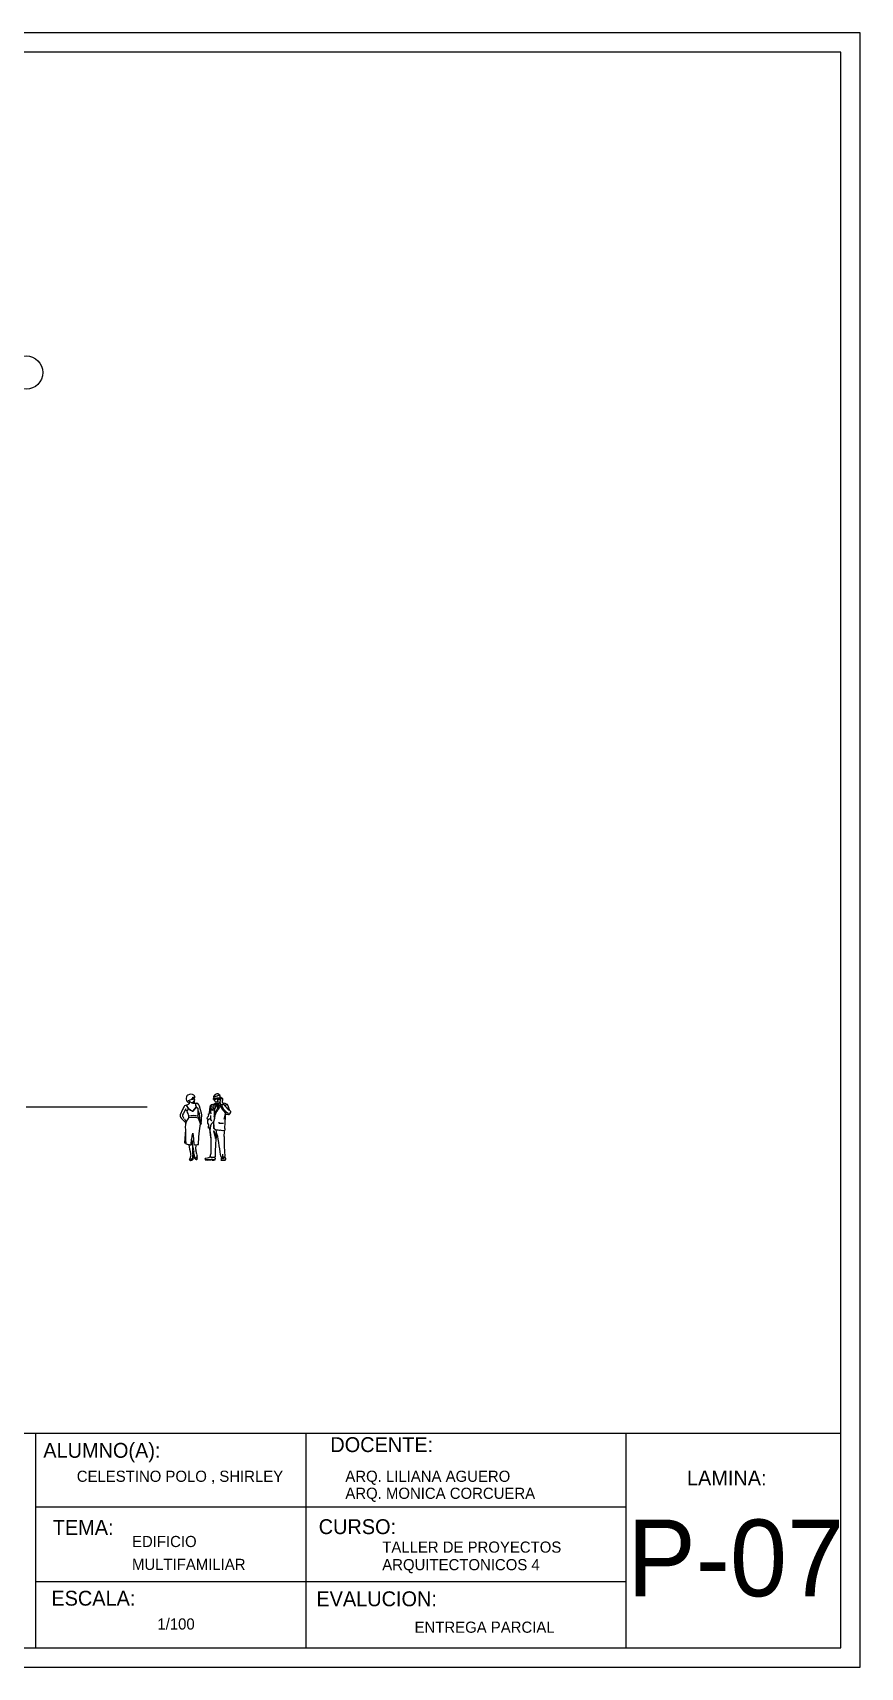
# Model space of a CAD drawing. Header units: metres. Extents: x -525 to 413, y -37 to 272.
# Drawn here: x 317.99 to 339.25, y 25.93 to 67.93 of the extents above; entities that cross this region are included whole.
import ezdxf

# ---------------------------------------------------------------- set-up
doc = ezdxf.new("R2010")
doc.units = ezdxf.units.M
doc.header["$MEASUREMENT"] = 0
doc.linetypes.add('0', pattern=[0])
doc.layers.get('0').update_dxf_attribs({"color": 254})
doc.layers.add('CORTE123', color=254, linetype='Continuous')
doc.layers.add('EFEC', color=254, linetype='Continuous')
doc.layers.add('MARCO DE LEYENDA', color=254, linetype='Continuous', lineweight=25)
doc.styles.add('style2', font='GOTHIC.TTF')

# ---------------------------------------------------------------- blocks, each defined once
blk = doc.blocks.new('PE-10')
for p, q in [((-0.213, 1.307), (-0.273, 1.17)), ((-0.177, 1.387), (-0.192, 1.36)), ((-0.127, 1.328), (-0.191, 1.212)), ((-0.126, 1.422), (-0.141, 1.417)), ((-0.14, 1.307), (-0.097, 1.264)), ((-0.126, 1.422), (-0.122, 1.425)), ((-0.126, 1.422), (-0.073, 1.339)), ((-0.122, 1.425), (-0.069, 1.342)), ((-0.121, 1.422), (-0.111, 1.424)), ((-0.111, 1.424), (-0.046, 1.452)), ((-0.073, 1.339), (-0.097, 1.264)), ((-0.073, 1.339), (-0.012, 1.296)), ((-0.069, 1.342), (-0.01, 1.301)), ((-0.046, 1.478), (-0.033, 1.492)), ((-0.046, 1.478), (-0.046, 1.452)), ((-0.033, 1.492), (-0.026, 1.498)), ((-0.032, 1.504), (-0.032, 1.514)), ((-0.031, 1.5), (-0.032, 1.504)), ((-0.026, 1.498), (-0.031, 1.5)), ((-0.012, 1.296), (0.04, 1.266)), ((-0.01, 1.301), (0.042, 1.27)), ((0.073, 1.479), (0.02, 1.485)), ((0.049, 1.63), (0.045, 1.599)), ((0.047, 1.482), (0.049, 1.455)), ((0.048, 1.6), (0.049, 1.63)), ((0.048, 1.477), (0.072, 1.473)), ((0.053, 1.569), (0.052, 1.584)), ((0.055, 1.584), (0.053, 1.569)), ((0.059, 1.275), (0.135, 1.368)), ((0.061, 1.517), (0.072, 1.524)), ((0.061, 1.517), (0.069, 1.517)), ((0.065, 1.604), (0.063, 1.633)), ((0.063, 1.633), (0.063, 1.604)), ((0.063, 1.272), (0.14, 1.366)), ((0.069, 1.517), (0.077, 1.518)), ((0.072, 1.524), (0.082, 1.528)), ((0.072, 1.473), (0.148, 1.47)), ((0.078, 1.605), (0.077, 1.588)), ((0.077, 1.592), (0.086, 1.59)), ((0.096, 1.565), (0.077, 1.588)), ((0.085, 1.622), (0.08, 1.604)), ((0.082, 1.604), (0.085, 1.622)), ((0.083, 1.517), (0.085, 1.518)), ((0.087, 1.529), (0.085, 1.518)), ((0.087, 1.51), (0.087, 1.504)), ((0.087, 1.504), (0.088, 1.497)), ((0.09, 1.545), (0.091, 1.55)), ((0.124, 1.418), (0.122, 1.471)), ((0.135, 1.368), (0.124, 1.418)), ((0.129, 1.419), (0.127, 1.471)), ((0.14, 1.366), (0.129, 1.419)), ((0.14, 1.366), (0.177, 1.348)), ((0.177, 1.289), (0.209, 1.206)), ((0.237, 1.314), (0.261, 1.226)), ((-0.191, 1.212), (-0.215, 1.17)), ((-0.051, 1.097), (-0.056, 1.142)), ((0.209, 1.036), (0.186, 1.085)), ((0.209, 1.206), (0.222, 1.123)), ((0.231, 0.995), (0.209, 1.036)), ((0.216, 0.758), (0.248, 0.938)), ((0.222, 1.123), (0.227, 1.004)), ((0.248, 0.938), (0.231, 0.995)), ((0.261, 1.226), (0.266, 1.213)), ((-0.136, 0.787), (-0.168, 0.452)), ((-0.168, 0.452), (-0.131, 0.444)), ((-0.136, 0.787), (-0.136, 0.62)), ((-0.136, 0.62), (-0.136, 0.586)), ((-0.13, 0.429), (-0.097, 0.418)), ((0.006, 0.405), (0.015, 0.544)), ((0.014, 0.532), (0.029, 0.473)), ((0.029, 0.473), (0.032, 0.437)), ((0.047, 0.7), (0.066, 0.565)), ((0.066, 0.565), (0.073, 0.407)), ((0.191, 0.414), (0.201, 0.607)), ((0.201, 0.607), (0.216, 0.758)), ((-0.037, 0.036), (-0.037, 0.015)), ((-0.008, 0.168), (-0.008, 0.144)), ((-0.008, 0.144), (-0.002, 0.111)), ((0.026, 0.007), (0.044, 0.016)), ((0.044, 0.167), (0.049, 0.133)), ((0.044, 0.016), (0.045, 0.048)), ((0.052, 0.029), (0.044, 0.021)), ((0.045, 0.048), (0.056, 0.074)), ((0.049, 0.133), (0.057, 0.113)), ((0.056, 0.074), (0.052, 0.029)), ((0.071, 0.242), (0.068, 0.218)), ((0.07, 0.26), (0.071, 0.242)), ((0.073, 0.407), (0.098, 0.406)), ((0.098, 0.406), (0.157, 0.407)), ((0.124, 0.281), (0.135, 0.407)), ((0.157, 0.407), (0.191, 0.414))]:
    blk.add_line(p, q)
for centre, radius, start, end in [((-0.045, 1.618), 0.0731, 117.6408, 169.0521), ((-0.006, 1.543), 0.157, 58.5116, 117.6408), ((0.013, 1.248), 0.233, 151.4233, 165.3444), ((-0.121, 1.357), 0.0632, 108.6471, 151.3733), ((0.08, 1.594), 0.2, 169.0521, 184.9196), ((-0.003, 1.587), 0.117, 185.2573, 248.5867), ((-0.753, 0.975), 0.717, 13.4873, 23.7696), ((-0.074, 1.679), 0.137, 273.8558, 315.0455), ((-0.029, 1.549), 0.036, 189.9282, 268.6777), ((-0.03, 1.52), 0.00659, 268.6777, 14.4466), ((0.027, 1.541), 0.0561, 226.0993, 263.0936), ((0.062, 1.538), 0.0546, 87.3799, 139.3681), ((0.075, 1.531), 0.0739, 113.625, 135.0455), ((0.062, 1.538), 0.0474, 87.3799, 139.3681), ((0.04, 1.526), 0.0444, 72.8213, 108.0508), ((0.049, 1.281), 0.0173, 239.4386, 329.7542), ((0.049, 1.281), 0.0123, 239.4386, 331.3849), ((0.075, 1.531), 0.0739, 99.3937, 111.0784), ((0.075, 1.531), 0.0739, 85.6198, 97.4573), ((0.074, 1.493), 0.0144, 263.6309, 14.7536), ((0.05, 1.634), 0.0508, 322.3779, 58.5116), ((0.079, 1.493), 0.0249, 80.7394, 94.6826), ((0.094, 1.523), 0.0276, 94.813, 124.66), ((0.075, 1.531), 0.0739, 77.8885, 84.0746), ((0.086, 1.52), 0.00908, 79.9015, 113.3543), ((0.084, 1.515), 0.00532, 253.8265, 299.5837), ((0.087, 1.515), 0.00318, 13.7186, 113.1839), ((0.088, 1.532), 0.00373, 259.9015, 351.7352), ((0.084, 1.515), 0.00556, 299.5837, 13.7186), ((0.096, 1.542), 0.00665, 153.4251, 210.9002), ((0.081, 1.533), 0.0101, 351.7352, 30.9002), ((0.091, 1.558), 0.00793, 274.813, 351.5979), ((0.09, 1.558), 0.00892, 351.5979, 46.7853), ((0.145, 1.403), 0.0674, 27.4487, 87.7883), ((3.774, 1.344), 3.598, 179.9363, 184.1184), ((0.016, 1.336), 0.212, 4.5594, 27.4487), ((0.363, 1.363), 0.135, 184.5594, 201.4476), ((-0.217, 1.145), 0.0615, 156.1697, 215.5506), ((0.225, 1.461), 0.605, 215.5506, 229.9087), ((-0.189, 1.155), 0.0304, 149.964, 219.3134), ((-0.488, 0.91), 0.356, 26.6011, 39.3134), ((-0.015, 1.147), 0.172, 206.6011, 235.2749), ((-0.253, 0.893), 0.139, 35.0506, 49.9087), ((0.191, 0.863), 0.336, 145.6627, 193.028), ((-0.088, 0.958), 0.0537, 117.7833, 204.6364), ((-0.088, 0.958), 0.0472, 129.3904, 193.0293), ((0.052, 0.979), 0.157, 131.222, 152.0982), ((0.051, 0.603), 0.549, 76.0966, 101.187), ((0.047, 0.648), 0.46, 72.311, 102.291), ((0.225, 0.959), 0.0441, 297.0508, 87.5781), ((0.225, 0.959), 0.0374, 305.3485, 81.1942), ((0.225, 0.959), 0.0285, 320.829, 71.6689), ((0.12, 1.152), 0.159, 356.062, 22.7221), ((-17.979, 2.384), 18.299, 355.5848, 356.1071), ((1.83, 0.586), 1.967, 180, 184.5845), ((0.419, 0.519), 0.405, 163.8566, 176.389), ((-0.683, 0.838), 0.743, 343.8566, 349.2926), ((0.462, 0.475), 0.432, 185.0832, 197.9258), ((0.061, 0.515), 0.0246, 196.6678, 288.6567), ((-0.002, 0.732), 0.327, 253.2129, 271.517), ((1.909, 0.671), 1.982, 187.6067, 194.7089), ((-0.152, 0.134), 0.151, 319.345, 351.3026), ((0, 0.054), 0.054, 226.4502, 298.6221), ((0.002, 0.065), 0.0291, 204.192, 302.621), ((-0.262, 0.519), 0.555, 300.3135, 303.06), ((1.247, 0.268), 1.207, 175.2518, 184.7769), ((-0.079, 0.107), 0.13, 336.1467, 11.5645), ((-0.426, 0.188), 0.502, 8.2923, 17.9258), ((0.01, 0.095), 0.0501, 334.8524, 21.4272), ((0.123, 0.209), 0.0563, 171.0788, 202.964), ((-0.001, 0.156), 0.0789, 6.919, 22.964), ((0.544, 0.223), 0.47, 186.919, 192.4142), ((-0.014, 0.1), 0.101, 0.0014, 12.4142), ((0.125, 0.109), 0.039, 194.1847, 356.6016), ((0.175, 0.1), 0.0879, 180.0014, 230.239), ((0.145, 0.064), 0.0411, 230.239, 272.9155), ((0.162, 0.272), 0.0388, 167.249, 202.0913), ((0.054, 0.228), 0.0778, 353.481, 22.0913), ((0.177, 0.214), 0.0467, 173.481, 215.7806), ((0.1, 0.159), 0.0481, 8.7459, 35.7806), ((0.146, 0.035), 0.0118, 272.9155, 339.1006), ((0.341, 0.196), 0.196, 188.7459, 200.3428), ((0.028, 0.08), 0.138, 339.1006, 20.3428)]:
    blk.add_arc(centre, radius, start, end)
blk = doc.blocks.new('A$C5B027DEA')
at = {"color": 0}
for p, q in [((0.281, 1.758, -2.729), (0.26, 1.742, -2.729)), ((0.301, 1.763, -2.729), (0.281, 1.758, -2.729)), ((0.322, 1.773, -2.729), (0.301, 1.763, -2.729)), ((0.338, 1.778, -2.729), (0.322, 1.773, -2.729)), ((0.359, 1.773, -2.729), (0.338, 1.778, -2.729)), ((0.353, 1.737, -2.729), (0.374, 1.747, -2.729)), ((0.374, 1.768, -2.729), (0.359, 1.773, -2.729)), ((0.385, 1.752, -2.729), (0.374, 1.768, -2.729)), ((0.374, 1.747, -2.729), (0.374, 1.737, -2.729)), ((0.405, 1.732, -2.729), (0.385, 1.752, -2.729)), ((0.12, 1.284, -2.729), (0.135, 1.336, -2.729)), ((0.135, 1.368, -2.729), (0.14, 1.42, -2.729)), ((0.135, 1.336, -2.729), (0.135, 1.368, -2.729)), ((0.14, 1.42, -2.729), (0.151, 1.466, -2.729)), ((0.151, 1.466, -2.729), (0.161, 1.466, -2.729)), ((0.161, 1.414, -2.729), (0.151, 1.383, -2.729)), ((0.151, 1.383, -2.729), (0.151, 1.264, -2.729)), ((0.151, 1.331, -2.729), (0.156, 1.342, -2.729)), ((0.156, 1.472, -2.729), (0.166, 1.492, -2.729)), ((0.166, 1.378, -2.729), (0.156, 1.373, -2.729)), ((0.156, 1.342, -2.729), (0.171, 1.347, -2.729)), ((0.161, 1.466, -2.729), (0.166, 1.451, -2.729)), ((0.166, 1.451, -2.729), (0.161, 1.414, -2.729)), ((0.166, 1.492, -2.729), (0.192, 1.492, -2.729)), ((0.177, 1.362, -2.729), (0.166, 1.378, -2.729)), ((0.171, 1.347, -2.729), (0.187, 1.347, -2.729)), ((0.197, 1.378, -2.729), (0.182, 1.373, -2.729)), ((0.187, 1.347, -2.729), (0.203, 1.347, -2.729)), ((0.192, 1.492, -2.729), (0.223, 1.498, -2.729)), ((0.208, 1.357, -2.729), (0.197, 1.378, -2.729)), ((0.203, 1.347, -2.729), (0.213, 1.342, -2.729)), ((0.213, 1.425, -2.729), (0.234, 1.456, -2.729)), ((0.229, 1.399, -2.729), (0.213, 1.425, -2.729)), ((0.213, 1.342, -2.729), (0.218, 1.331, -2.729)), ((0.218, 1.466, -2.729), (0.229, 1.477, -2.729)), ((0.234, 1.456, -2.729), (0.218, 1.466, -2.729)), ((0.223, 1.498, -2.729), (0.249, 1.503, -2.729)), ((0.255, 1.726, -2.729), (0.229, 1.716, -2.729)), ((0.229, 1.716, -2.729), (0.229, 1.695, -2.729)), ((0.229, 1.695, -2.729), (0.239, 1.674, -2.729)), ((0.234, 1.654, -2.729), (0.229, 1.643, -2.729)), ((0.229, 1.628, -2.729), (0.234, 1.643, -2.729)), ((0.229, 1.643, -2.729), (0.229, 1.628, -2.729)), ((0.229, 1.477, -2.729), (0.249, 1.492, -2.729)), ((0.244, 1.347, -2.729), (0.229, 1.399, -2.729)), ((0.239, 1.674, -2.729), (0.234, 1.654, -2.729)), ((0.234, 1.654, -2.729), (0.244, 1.664, -2.729)), ((0.234, 1.654, -2.729), (0.239, 1.659, -2.729)), ((0.234, 1.643, -2.729), (0.234, 1.654, -2.729)), ((0.234, 1.643, -2.729), (0.234, 1.654, -2.729)), ((0.239, 1.633, -2.729), (0.234, 1.643, -2.729)), ((0.255, 1.602, -2.729), (0.238, 1.629, -2.729)), ((0.239, 1.659, -2.729), (0.244, 1.664, -2.729)), ((0.249, 1.648, -2.729), (0.239, 1.654, -2.729)), ((0.244, 1.685, -2.729), (0.249, 1.695, -2.729)), ((0.244, 1.664, -2.729), (0.244, 1.685, -2.729)), ((0.255, 1.3, -2.729), (0.244, 1.347, -2.729)), ((0.249, 1.695, -2.729), (0.26, 1.711, -2.729)), ((0.265, 1.648, -2.729), (0.249, 1.648, -2.729)), ((0.249, 1.503, -2.729), (0.27, 1.513, -2.729)), ((0.26, 1.742, -2.729), (0.255, 1.726, -2.729)), ((0.265, 1.633, -2.729), (0.255, 1.648, -2.729)), ((0.26, 1.607, -2.729), (0.255, 1.602, -2.729)), ((0.26, 1.711, -2.729), (0.275, 1.706, -2.729)), ((0.265, 1.602, -2.729), (0.26, 1.607, -2.729)), ((0.265, 1.394, -2.729), (0.26, 1.342, -2.729)), ((0.26, 1.342, -2.729), (0.26, 1.305, -2.729)), ((0.286, 1.654, -2.729), (0.265, 1.648, -2.729)), ((0.27, 1.622, -2.729), (0.265, 1.633, -2.729)), ((0.268, 1.587, -2.729), (0.265, 1.602, -2.729)), ((0.27, 1.44, -2.729), (0.265, 1.394, -2.729)), ((0.273, 1.572, -2.729), (0.268, 1.587, -2.729)), ((0.291, 1.622, -2.729), (0.27, 1.622, -2.729)), ((0.27, 1.513, -2.729), (0.286, 1.529, -2.729)), ((0.291, 1.513, -2.729), (0.27, 1.477, -2.729)), ((0.27, 1.477, -2.729), (0.27, 1.44, -2.729)), ((0.278, 1.567, -2.729), (0.273, 1.572, -2.729)), ((0.275, 1.706, -2.729), (0.291, 1.711, -2.729)), ((0.275, 1.638, -2.729), (0.301, 1.643, -2.729)), ((0.275, 1.466, -2.729), (0.286, 1.477, -2.729)), ((0.286, 1.409, -2.729), (0.275, 1.394, -2.729)), ((0.283, 1.554, -2.729), (0.278, 1.567, -2.729)), ((0.291, 1.55, -2.729), (0.283, 1.554, -2.729)), ((0.322, 1.659, -2.729), (0.286, 1.654, -2.729)), ((0.286, 1.477, -2.729), (0.301, 1.487, -2.729)), ((0.301, 1.43, -2.729), (0.286, 1.409, -2.729)), ((0.307, 1.336, -2.729), (0.286, 1.279, -2.729)), ((0.291, 1.711, -2.729), (0.301, 1.711, -2.729)), ((0.312, 1.638, -2.729), (0.291, 1.622, -2.729)), ((0.296, 1.544, -2.729), (0.291, 1.539, -2.729)), ((0.291, 1.539, -2.729), (0.291, 1.529, -2.729)), ((0.291, 1.529, -2.729), (0.307, 1.518, -2.729)), ((0.296, 1.544, -2.729), (0.322, 1.524, -2.729)), ((0.301, 1.711, -2.729), (0.327, 1.721, -2.729)), ((0.301, 1.487, -2.729), (0.317, 1.498, -2.729)), ((0.312, 1.451, -2.729), (0.301, 1.43, -2.729)), ((0.307, 1.518, -2.729), (0.322, 1.513, -2.729)), ((0.327, 1.378, -2.729), (0.307, 1.336, -2.729)), ((0.312, 1.659, -2.729), (0.312, 1.648, -2.729)), ((0.312, 1.648, -2.729), (0.312, 1.638, -2.729)), ((0.312, 1.492, -2.729), (0.322, 1.487, -2.729)), ((0.322, 1.472, -2.729), (0.312, 1.451, -2.729)), ((0.312, 1.295, -2.729), (0.327, 1.316, -2.729)), ((0.317, 1.498, -2.729), (0.327, 1.508, -2.729)), ((0.327, 1.659, -2.729), (0.322, 1.659, -2.729)), ((0.322, 1.57, -2.729), (0.338, 1.565, -2.729)), ((0.322, 1.565, -2.729), (0.322, 1.57, -2.729)), ((0.327, 1.565, -2.729), (0.322, 1.565, -2.729)), ((0.322, 1.524, -2.729), (0.348, 1.524, -2.729)), ((0.322, 1.513, -2.729), (0.338, 1.508, -2.729)), ((0.322, 1.487, -2.729), (0.322, 1.472, -2.729)), ((0.327, 1.721, -2.729), (0.353, 1.737, -2.729)), ((0.338, 1.659, -2.729), (0.327, 1.659, -2.729)), ((0.327, 1.648, -2.729), (0.333, 1.638, -2.729)), ((0.343, 1.565, -2.729), (0.327, 1.565, -2.729)), ((0.327, 1.508, -2.729), (0.338, 1.508, -2.729)), ((0.359, 1.425, -2.729), (0.327, 1.378, -2.729)), ((0.327, 1.316, -2.729), (0.343, 1.336, -2.729)), ((0.333, 1.638, -2.729), (0.333, 1.628, -2.729)), ((0.333, 1.628, -2.729), (0.333, 1.622, -2.729)), ((0.333, 1.622, -2.729), (0.333, 1.596, -2.729)), ((0.333, 1.596, -2.729), (0.338, 1.591, -2.729)), ((0.333, 1.477, -2.729), (0.333, 1.466, -2.729)), ((0.338, 1.477, -2.729), (0.333, 1.477, -2.729)), ((0.333, 1.466, -2.729), (0.333, 1.435, -2.729)), ((0.333, 1.435, -2.729), (0.333, 1.409, -2.729)), ((0.333, 1.409, -2.729), (0.338, 1.404, -2.729)), ((0.343, 1.659, -2.729), (0.338, 1.659, -2.729)), ((0.338, 1.591, -2.729), (0.343, 1.596, -2.729)), ((0.338, 1.508, -2.729), (0.353, 1.513, -2.729)), ((0.338, 1.508, -2.729), (0.343, 1.503, -2.729)), ((0.353, 1.482, -2.729), (0.338, 1.477, -2.729)), ((0.374, 1.659, -2.729), (0.343, 1.659, -2.729)), ((0.343, 1.654, -2.729), (0.348, 1.633, -2.729)), ((0.353, 1.565, -2.729), (0.343, 1.565, -2.729)), ((0.343, 1.503, -2.729), (0.353, 1.492, -2.729)), ((0.343, 1.336, -2.729), (0.353, 1.357, -2.729)), ((0.348, 1.633, -2.729), (0.353, 1.628, -2.729)), ((0.348, 1.524, -2.729), (0.374, 1.529, -2.729)), ((0.348, 1.498, -2.729), (0.353, 1.482, -2.729)), ((0.353, 1.628, -2.729), (0.369, 1.628, -2.729)), ((0.364, 1.565, -2.729), (0.353, 1.565, -2.729)), ((0.353, 1.513, -2.729), (0.369, 1.518, -2.729)), ((0.353, 1.492, -2.729), (0.369, 1.477, -2.729)), ((0.353, 1.357, -2.729), (0.369, 1.373, -2.729)), ((0.359, 1.643, -2.729), (0.379, 1.643, -2.729)), ((0.39, 1.477, -2.729), (0.359, 1.425, -2.729)), ((0.369, 1.628, -2.729), (0.385, 1.628, -2.729)), ((0.369, 1.518, -2.729), (0.374, 1.518, -2.729)), ((0.369, 1.477, -2.729), (0.374, 1.472, -2.729)), ((0.369, 1.373, -2.729), (0.385, 1.399, -2.729)), ((0.374, 1.737, -2.729), (0.379, 1.732, -2.729)), ((0.379, 1.664, -2.729), (0.374, 1.659, -2.729)), ((0.374, 1.529, -2.729), (0.395, 1.544, -2.729)), ((0.374, 1.518, -2.729), (0.39, 1.534, -2.729)), ((0.379, 1.732, -2.729), (0.395, 1.721, -2.729)), ((0.395, 1.669, -2.729), (0.379, 1.664, -2.729)), ((0.385, 1.628, -2.729), (0.395, 1.638, -2.729)), ((0.385, 1.399, -2.729), (0.4, 1.414, -2.729)), ((0.39, 1.534, -2.729), (0.405, 1.544, -2.729)), ((0.421, 1.518, -2.729), (0.39, 1.477, -2.729)), ((0.395, 1.721, -2.729), (0.4, 1.711, -2.729)), ((0.4, 1.674, -2.729), (0.395, 1.669, -2.729)), ((0.395, 1.638, -2.729), (0.405, 1.638, -2.729)), ((0.404, 1.648, -2.729), (0.397, 1.661, -2.729)), ((0.4, 1.711, -2.729), (0.411, 1.695, -2.729)), ((0.411, 1.68, -2.729), (0.4, 1.674, -2.729)), ((0.4, 1.674, -2.729), (0.411, 1.669, -2.729)), ((0.411, 1.674, -2.729), (0.4, 1.674, -2.729)), ((0.4, 1.414, -2.729), (0.411, 1.43, -2.729)), ((0.416, 1.622, -2.729), (0.404, 1.648, -2.729)), ((0.405, 1.716, -2.729), (0.405, 1.732, -2.729)), ((0.411, 1.68, -2.729), (0.405, 1.716, -2.729)), ((0.405, 1.555, -2.729), (0.411, 1.576, -2.729)), ((0.405, 1.539, -2.729), (0.405, 1.555, -2.729)), ((0.416, 1.529, -2.729), (0.405, 1.539, -2.729)), ((0.436, 1.674, -2.729), (0.411, 1.674, -2.729)), ((0.411, 1.669, -2.729), (0.426, 1.648, -2.729)), ((0.411, 1.576, -2.729), (0.416, 1.591, -2.729)), ((0.411, 1.43, -2.729), (0.416, 1.435, -2.729)), ((0.416, 1.617, -2.729), (0.416, 1.622, -2.729)), ((0.416, 1.602, -2.729), (0.416, 1.617, -2.729)), ((0.416, 1.591, -2.729), (0.416, 1.602, -2.729)), ((0.416, 1.508, -2.729), (0.416, 1.529, -2.729)), ((0.421, 1.498, -2.729), (0.416, 1.472, -2.729)), ((0.416, 1.472, -2.729), (0.426, 1.487, -2.729)), ((0.416, 1.461, -2.729), (0.426, 1.461, -2.729)), ((0.416, 1.451, -2.729), (0.416, 1.461, -2.729)), ((0.416, 1.435, -2.729), (0.416, 1.451, -2.729)), ((0.426, 1.508, -2.729), (0.421, 1.498, -2.729)), ((0.426, 1.648, -2.729), (0.442, 1.638, -2.729)), ((0.426, 1.487, -2.729), (0.431, 1.503, -2.729)), ((0.426, 1.466, -2.729), (0.436, 1.425, -2.729)), ((0.431, 1.503, -2.729), (0.436, 1.492, -2.729)), ((0.457, 1.659, -2.729), (0.436, 1.674, -2.729)), ((0.436, 1.492, -2.729), (0.447, 1.477, -2.729)), ((0.436, 1.425, -2.729), (0.457, 1.378, -2.729)), ((0.447, 1.477, -2.729), (0.457, 1.466, -2.729)), ((0.452, 1.456, -2.729), (0.494, 1.368, -2.729)), ((0.476, 1.639, -2.729), (0.457, 1.659, -2.729)), ((0.457, 1.466, -2.729), (0.478, 1.492, -2.729)), ((0.457, 1.378, -2.729), (0.499, 1.321, -2.729)), ((0.473, 1.586, -2.729), (0.478, 1.612, -2.729)), ((0.473, 1.565, -2.729), (0.473, 1.586, -2.729)), ((0.473, 1.544, -2.729), (0.473, 1.565, -2.729)), ((0.478, 1.534, -2.729), (0.473, 1.544, -2.729)), ((0.476, 1.628, -2.729), (0.476, 1.639, -2.729)), ((0.478, 1.612, -2.729), (0.476, 1.628, -2.729)), ((0.478, 1.492, -2.729), (0.499, 1.518, -2.729)), ((0.499, 1.518, -2.729), (0.488, 1.529, -2.729)), ((0.494, 1.498, -2.729), (0.525, 1.466, -2.729)), ((0.494, 1.368, -2.729), (0.566, 1.295, -2.729)), ((0.499, 1.321, -2.729), (0.54, 1.264, -2.729)), ((0.54, 1.513, -2.729), (0.504, 1.524, -2.729)), ((0.525, 1.466, -2.729), (0.566, 1.42, -2.729)), ((0.582, 1.498, -2.729), (0.54, 1.513, -2.729)), ((0.54, 1.461, -2.729), (0.551, 1.472, -2.729)), ((0.551, 1.472, -2.729), (0.577, 1.487, -2.729)), ((0.566, 1.42, -2.729), (0.603, 1.378, -2.729)), ((0.608, 1.487, -2.729), (0.582, 1.498, -2.729)), ((0.603, 1.378, -2.729), (0.629, 1.347, -2.729)), ((0.629, 1.43, -2.729), (0.608, 1.487, -2.729)), ((0.652, 1.366, -2.729), (0.629, 1.43, -2.729)), ((0.629, 1.347, -2.729), (0.644, 1.352, -2.729)), ((0.66, 1.362, -2.729), (0.639, 1.373, -2.729)), ((0.66, 1.342, -2.729), (0.66, 1.362, -2.729)), ((0.696, 1.305, -2.729), (0.66, 1.342, -2.729)), ((0.062, 1.118, -2.729), (0.068, 1.149, -2.729)), ((0.073, 1.108, -2.729), (0.062, 1.118, -2.729)), ((0.068, 1.149, -2.729), (0.094, 1.18, -2.729)), ((0.094, 1.076, -2.729), (0.073, 1.108, -2.729)), ((0.078, 1.035, -2.729), (0.083, 1.066, -2.729)), ((0.083, 0.993, -2.729), (0.078, 1.035, -2.729)), ((0.083, 1.066, -2.729), (0.104, 1.097, -2.729)), ((0.094, 0.962, -2.729), (0.083, 0.993, -2.729)), ((0.094, 1.238, -2.729), (0.114, 1.243, -2.729)), ((0.094, 1.227, -2.729), (0.094, 1.238, -2.729)), ((0.109, 1.212, -2.729), (0.094, 1.227, -2.729)), ((0.094, 1.18, -2.729), (0.109, 1.212, -2.729)), ((0.104, 0.946, -2.729), (0.094, 0.962, -2.729)), ((0.099, 0.889, -2.729), (0.104, 0.946, -2.729)), ((0.099, 0.858, -2.729), (0.099, 0.889, -2.729)), ((0.104, 1.097, -2.729), (0.13, 1.113, -2.729)), ((0.114, 1.243, -2.729), (0.12, 1.258, -2.729)), ((0.12, 1.258, -2.729), (0.12, 1.284, -2.729)), ((0.13, 0.879, -2.729), (0.12, 0.863, -2.729)), ((0.13, 1.113, -2.729), (0.135, 1.118, -2.729)), ((0.151, 0.92, -2.729), (0.13, 0.879, -2.729)), ((0.135, 1.118, -2.729), (0.151, 1.102, -2.729)), ((0.145, 0.796, -2.729), (0.156, 0.92, -2.729)), ((0.151, 1.264, -2.729), (0.171, 1.238, -2.729)), ((0.151, 1.102, -2.729), (0.156, 1.076, -2.729)), ((0.166, 0.962, -2.729), (0.151, 0.92, -2.729)), ((0.156, 1.134, -2.729), (0.161, 1.201, -2.729)), ((0.161, 1.087, -2.729), (0.156, 1.134, -2.729)), ((0.156, 1.076, -2.729), (0.177, 1.061, -2.729)), ((0.187, 1.056, -2.729), (0.161, 1.087, -2.729)), ((0.182, 0.983, -2.729), (0.166, 0.962, -2.729)), ((0.177, 1.061, -2.729), (0.187, 1.056, -2.729)), ((0.203, 0.998, -2.729), (0.182, 0.983, -2.729)), ((0.234, 1.04, -2.729), (0.203, 0.998, -2.729)), ((0.234, 1.035, -2.729), (0.229, 1.009, -2.729)), ((0.229, 1.009, -2.729), (0.229, 0.983, -2.729)), ((0.229, 0.983, -2.729), (0.239, 0.926, -2.729)), ((0.239, 1.071, -2.729), (0.234, 1.035, -2.729)), ((0.255, 1.144, -2.729), (0.239, 1.071, -2.729)), ((0.239, 1.004, -2.729), (0.239, 1.024, -2.729)), ((0.239, 0.967, -2.729), (0.239, 1.004, -2.729)), ((0.239, 0.931, -2.729), (0.239, 0.967, -2.729)), ((0.239, 0.9, -2.729), (0.239, 0.931, -2.729)), ((0.239, 0.926, -2.729), (0.239, 0.889, -2.729)), ((0.239, 0.853, -2.729), (0.239, 0.9, -2.729)), ((0.239, 0.889, -2.729), (0.249, 0.848, -2.729)), ((0.244, 1.154, -2.729), (0.255, 1.196, -2.729)), ((0.249, 1.045, -2.729), (0.265, 1.128, -2.729)), ((0.255, 1.243, -2.729), (0.255, 1.3, -2.729)), ((0.255, 1.196, -2.729), (0.255, 1.243, -2.729)), ((0.27, 1.217, -2.729), (0.255, 1.144, -2.729)), ((0.26, 1.305, -2.729), (0.27, 1.274, -2.729)), ((0.265, 1.128, -2.729), (0.275, 1.206, -2.729)), ((0.286, 1.279, -2.729), (0.27, 1.217, -2.729)), ((0.27, 1.274, -2.729), (0.27, 1.264, -2.729)), ((0.275, 1.206, -2.729), (0.291, 1.253, -2.729)), ((0.291, 1.253, -2.729), (0.312, 1.295, -2.729)), ((0.374, 1.019, -2.729), (0.374, 1.004, -2.729)), ((0.374, 1.004, -2.729), (0.379, 0.993, -2.729)), ((0.379, 0.993, -2.729), (0.395, 0.993, -2.729)), ((0.395, 0.993, -2.729), (0.436, 0.993, -2.729)), ((0.436, 0.993, -2.729), (0.478, 0.993, -2.729)), ((0.478, 0.993, -2.729), (0.499, 0.993, -2.729)), ((0.525, 1.149, -2.729), (0.504, 1.087, -2.729)), ((0.53, 1.222, -2.729), (0.525, 1.149, -2.729)), ((0.535, 0.946, -2.729), (0.525, 0.91, -2.729)), ((0.525, 0.91, -2.729), (0.525, 0.868, -2.729)), ((0.54, 1.102, -2.729), (0.535, 1.061, -2.729)), ((0.535, 1.061, -2.729), (0.535, 1.024, -2.729)), ((0.535, 1.024, -2.729), (0.535, 0.988, -2.729)), ((0.535, 0.988, -2.729), (0.535, 0.946, -2.729)), ((0.54, 1.264, -2.729), (0.54, 1.227, -2.729)), ((0.54, 1.264, -2.729), (0.551, 1.248, -2.729)), ((0.54, 1.227, -2.729), (0.546, 1.206, -2.729)), ((0.546, 1.175, -2.729), (0.54, 1.154, -2.729)), ((0.54, 1.154, -2.729), (0.54, 1.134, -2.729)), ((0.54, 1.134, -2.729), (0.54, 1.102, -2.729)), ((0.546, 1.206, -2.729), (0.546, 1.175, -2.729)), ((0.551, 1.248, -2.729), (0.582, 1.232, -2.729)), ((0.566, 1.295, -2.729), (0.629, 1.248, -2.729)), ((0.582, 1.232, -2.729), (0.629, 1.227, -2.729)), ((0.629, 1.227, -2.729), (0.65, 1.227, -2.729)), ((0.65, 1.227, -2.729), (0.665, 1.243, -2.729)), ((0.665, 1.243, -2.729), (0.696, 1.29, -2.729)), ((0.696, 1.29, -2.729), (0.696, 1.305, -2.729)), ((0.109, 0.858, -2.729), (0.099, 0.858, -2.729)), ((0.12, 0.863, -2.729), (0.109, 0.858, -2.729)), ((0.12, 0.868, -2.729), (0.125, 0.832, -2.729)), ((0.125, 0.832, -2.729), (0.13, 0.77, -2.729)), ((0.13, 0.77, -2.729), (0.145, 0.671, -2.729)), ((0.161, 0.686, -2.729), (0.145, 0.796, -2.729)), ((0.145, 0.671, -2.729), (0.156, 0.577, -2.729)), ((0.156, 0.577, -2.729), (0.156, 0.447, -2.729)), ((0.156, 0.447, -2.729), (0.161, 0.385, -2.729)), ((0.166, 0.562, -2.729), (0.161, 0.686, -2.729)), ((0.239, 0.785, -2.729), (0.234, 0.775, -2.729)), ((0.234, 0.775, -2.729), (0.265, 0.64, -2.729)), ((0.255, 0.832, -2.729), (0.239, 0.853, -2.729)), ((0.291, 0.686, -2.729), (0.239, 0.785, -2.729)), ((0.286, 0.816, -2.729), (0.255, 0.832, -2.729)), ((0.322, 0.801, -2.729), (0.286, 0.816, -2.729)), ((0.286, 0.582, -2.729), (0.291, 0.686, -2.729)), ((0.291, 0.369, -2.729), (0.296, 0.452, -2.729)), ((0.296, 0.452, -2.729), (0.301, 0.536, -2.729)), ((0.307, 0.764, -2.729), (0.301, 0.816, -2.729)), ((0.301, 0.536, -2.729), (0.312, 0.629, -2.729)), ((0.322, 0.707, -2.729), (0.307, 0.764, -2.729)), ((0.312, 0.629, -2.729), (0.317, 0.681, -2.729)), ((0.359, 0.801, -2.729), (0.322, 0.801, -2.729)), ((0.348, 0.64, -2.729), (0.322, 0.707, -2.729)), ((0.353, 0.567, -2.729), (0.348, 0.64, -2.729)), ((0.374, 0.478, -2.729), (0.353, 0.567, -2.729)), ((0.39, 0.796, -2.729), (0.359, 0.801, -2.729)), ((0.385, 0.385, -2.729), (0.374, 0.478, -2.729)), ((0.411, 0.801, -2.729), (0.39, 0.796, -2.729)), ((0.431, 0.796, -2.729), (0.411, 0.801, -2.729)), ((0.468, 0.79, -2.729), (0.431, 0.796, -2.729)), ((0.525, 0.796, -2.729), (0.468, 0.79, -2.729)), ((0.514, 0.754, -2.729), (0.509, 0.655, -2.729)), ((0.509, 0.655, -2.729), (0.514, 0.624, -2.729)), ((0.514, 0.79, -2.729), (0.514, 0.754, -2.729)), ((0.514, 0.624, -2.729), (0.514, 0.598, -2.729)), ((0.514, 0.598, -2.729), (0.514, 0.556, -2.729)), ((0.514, 0.556, -2.729), (0.514, 0.515, -2.729)), ((0.514, 0.515, -2.729), (0.514, 0.468, -2.729)), ((0.514, 0.468, -2.729), (0.514, 0.432, -2.729)), ((0.525, 0.868, -2.729), (0.535, 0.837, -2.729)), ((0.535, 0.806, -2.729), (0.525, 0.796, -2.729)), ((0.535, 0.837, -2.729), (0.535, 0.806, -2.729)), ((0.005, 0.047, -2.729), (0, 0.031, -2.729)), ((0, 0.031, -2.729), (0.068, 0.021, -2.729)), ((0.026, 0.052, -2.729), (0.005, 0.047, -2.729)), ((0.005, 0.016, -2.729), (0.078, 0.005, -2.729)), ((0.073, 0.057, -2.729), (0.026, 0.052, -2.729)), ((0.068, 0.021, -2.729), (0.166, 0.026, -2.729)), ((0.109, 0.068, -2.729), (0.073, 0.057, -2.729)), ((0.078, 0.005, -2.729), (0.166, 0.01, -2.729)), ((0.13, 0.083, -2.729), (0.109, 0.068, -2.729)), ((0.151, 0.094, -2.729), (0.13, 0.083, -2.729)), ((0.156, 0.182, -2.729), (0.145, 0.125, -2.729)), ((0.145, 0.125, -2.729), (0.145, 0.099, -2.729)), ((0.145, 0.099, -2.729), (0.171, 0.083, -2.729)), ((0.161, 0.317, -2.729), (0.156, 0.244, -2.729)), ((0.156, 0.244, -2.729), (0.156, 0.182, -2.729)), ((0.161, 0.385, -2.729), (0.161, 0.317, -2.729)), ((0.166, 0.026, -2.729), (0.192, 0.026, -2.729)), ((0.166, 0.01, -2.729), (0.182, 0.021, -2.729)), ((0.171, 0.083, -2.729), (0.197, 0.083, -2.729)), ((0.208, 0.073, -2.729), (0.177, 0.083, -2.729)), ((0.192, 0.026, -2.729), (0.203, 0.021, -2.729)), ((0.197, 0.083, -2.729), (0.249, 0.083, -2.729)), ((0.197, 0.005, -2.729), (0.239, 0.005, -2.729)), ((0.203, 0.021, -2.729), (0.26, 0.021, -2.729)), ((0.244, 0.068, -2.729), (0.208, 0.073, -2.729)), ((0.239, 0.005, -2.729), (0.275, 0.01, -2.729)), ((0.275, 0.083, -2.729), (0.244, 0.068, -2.729)), ((0.249, 0.083, -2.729), (0.281, 0.094, -2.729)), ((0.26, 0.021, -2.729), (0.281, 0.036, -2.729)), ((0.265, 0.099, -2.729), (0.27, 0.078, -2.729)), ((0.27, 0.078, -2.729), (0.275, 0.083, -2.729)), ((0.281, 0.192, -2.729), (0.286, 0.286, -2.729)), ((0.281, 0.125, -2.729), (0.281, 0.192, -2.729)), ((0.281, 0.094, -2.729), (0.281, 0.125, -2.729)), ((0.281, 0.036, -2.729), (0.281, 0.057, -2.729)), ((0.286, 0.286, -2.729), (0.291, 0.369, -2.729)), ((0.4, 0.307, -2.729), (0.385, 0.385, -2.729)), ((0.411, 0.229, -2.729), (0.4, 0.307, -2.729)), ((0.421, 0.151, -2.729), (0.411, 0.229, -2.729)), ((0.431, 0.088, -2.729), (0.421, 0.151, -2.729)), ((0.426, 0.005, -2.729), (0.457, 0, -2.729)), ((0.457, 0.083, -2.729), (0.431, 0.088, -2.729)), ((0.436, 0.042, -2.729), (0.431, 0.021, -2.729)), ((0.431, 0.021, -2.729), (0.447, 0.016, -2.729)), ((0.442, 0.062, -2.729), (0.436, 0.042, -2.729)), ((0.447, 0.016, -2.729), (0.473, 0.016, -2.729)), ((0.483, 0.083, -2.729), (0.457, 0.083, -2.729)), ((0.462, 0.057, -2.729), (0.483, 0.062, -2.729)), ((0.462, 0.052, -2.729), (0.462, 0.057, -2.729)), ((0.468, 0.052, -2.729), (0.462, 0.052, -2.729)), ((0.494, 0.052, -2.729), (0.468, 0.052, -2.729)), ((0.473, 0.016, -2.729), (0.504, 0.016, -2.729)), ((0.478, 0.125, -2.729), (0.478, 0.166, -2.729)), ((0.483, 0.088, -2.729), (0.478, 0.125, -2.729)), ((0.52, 0.088, -2.729), (0.483, 0.083, -2.729)), ((0.514, 0.062, -2.729), (0.494, 0.052, -2.729)), ((0.504, 0.016, -2.729), (0.53, 0.016, -2.729)), ((0.514, 0.432, -2.729), (0.514, 0.364, -2.729)), ((0.514, 0.364, -2.729), (0.514, 0.328, -2.729)), ((0.514, 0.328, -2.729), (0.525, 0.286, -2.729)), ((0.525, 0.078, -2.729), (0.514, 0.062, -2.729)), ((0.525, 0.244, -2.729), (0.52, 0.224, -2.729)), ((0.52, 0.224, -2.729), (0.525, 0.198, -2.729)), ((0.535, 0.104, -2.729), (0.52, 0.088, -2.729)), ((0.525, 0.286, -2.729), (0.525, 0.244, -2.729)), ((0.525, 0.198, -2.729), (0.535, 0.146, -2.729)), ((0.546, 0.073, -2.729), (0.525, 0.078, -2.729)), ((0.53, 0.016, -2.729), (0.556, 0.021, -2.729)), ((0.53, 0, -2.729), (0.561, 0.016, -2.729)), ((0.535, 0.146, -2.729), (0.535, 0.104, -2.729)), ((0.556, 0.052, -2.729), (0.546, 0.073, -2.729)), ((0.561, 0.031, -2.729), (0.556, 0.052, -2.729)), ((0.556, 0.021, -2.729), (0.561, 0.031, -2.729)), ((0.457, 0, -2.729), (0.53, 0, -2.729))]:
    blk.add_line(p, q, dxfattribs=at)
blk = doc.blocks.new('PE-07')
blk.add_blockref('A$C5B027DEA', (-0.504, -0.016, 2.729))

msp = doc.modelspace()

# ---------------------------------------------------------------- linework, layer by layer
for p, q in [((328.69, 30.04), (318.067, 30.04)), ((328.69, 28.127), (318.067, 28.127))]:
    msp.add_line(p, q)
at = {"linetype": 'Continuous'}
for points in [[(279.854, 25.927), (339.254, 25.927), (339.254, 67.927), (279.854, 67.927)], [(280.354, 26.427), (338.754, 26.427), (338.754, 67.427), (280.354, 67.427)]]:
    msp.add_lwpolyline(points, close=True, dxfattribs=at)
at = {"ltscale": 0.2}
msp.add_circle((317.822, 59.192), 0.428, dxfattribs=at)
at = {"layer": 'CORTE123', "linetype": '0', "ltscale": 0.004}
msp.add_line((320.934, 40.317), (317.822, 40.317), dxfattribs=at)
at = {"layer": 'MARCO DE LEYENDA'}
for p, q in [((307.926, 31.946), (338.754, 31.946)), ((318.067, 26.427), (318.067, 31.946)), ((325.018, 26.427), (325.018, 31.939)), ((333.242, 26.427), (333.242, 31.939)), ((333.242, 30.04), (328.69, 30.04)), ((333.242, 28.127), (328.69, 28.127))]:
    msp.add_line(p, q, dxfattribs=at)

# ---------------------------------------------------------------- block references
at = {"layer": 'EFEC'}
msp.add_blockref('PE-10', (322.056, 38.949), dxfattribs=at)
at = {"layer": 'EFEC', "xscale": 0.9620559221992266, "yscale": 0.9620559221992266, "zscale": 0.9620559221992266}
msp.add_blockref('PE-07', (322.899, 38.969), dxfattribs=at)

# ---------------------------------------------------------------- texts
at = {"style": 'style2'}
for s, height, p in [('ALUMNO(A):', 0.3823, (318.263, 31.31)), ('DOCENTE:', 0.3823, (325.638, 31.457)), ('            CELESTINO POLO , SHIRLEY', 0.28655, (317.846, 30.692)), ('            ARQ. LILIANA AGUERO ', 0.28655, (324.746, 30.692)), ('LAMINA:', 0.3823, (334.8, 30.6)), ('            ARQ. MONICA CORCUERA ', 0.28655, (324.746, 30.255)), ('TEMA:', 0.3823, (318.506, 29.33)), ('CURSO:', 0.3823, (325.339, 29.349)), ('P-07', 1.9712, (333.27, 27.752)), ('EDIFICIO', 0.2866, (320.542, 29.016)), ('TALLER DE PROYECTOS ', 0.28655, (326.972, 28.872)), ('MULTIFAMILIAR', 0.28655, (320.542, 28.428)), ('ARQUITECTONICOS 4', 0.28655, (326.972, 28.421)), ('ESCALA:', 0.3823, (318.47, 27.511)), ('EVALUCION:', 0.3823, (325.279, 27.496)), ('1/100', 0.2866, (321.194, 26.897)), ('ENTREGA PARCIAL', 0.28655, (327.802, 26.814))]:
    msp.add_text(s, height=height, dxfattribs=at).set_placement(p)

doc.saveas('drawing.dxf')
